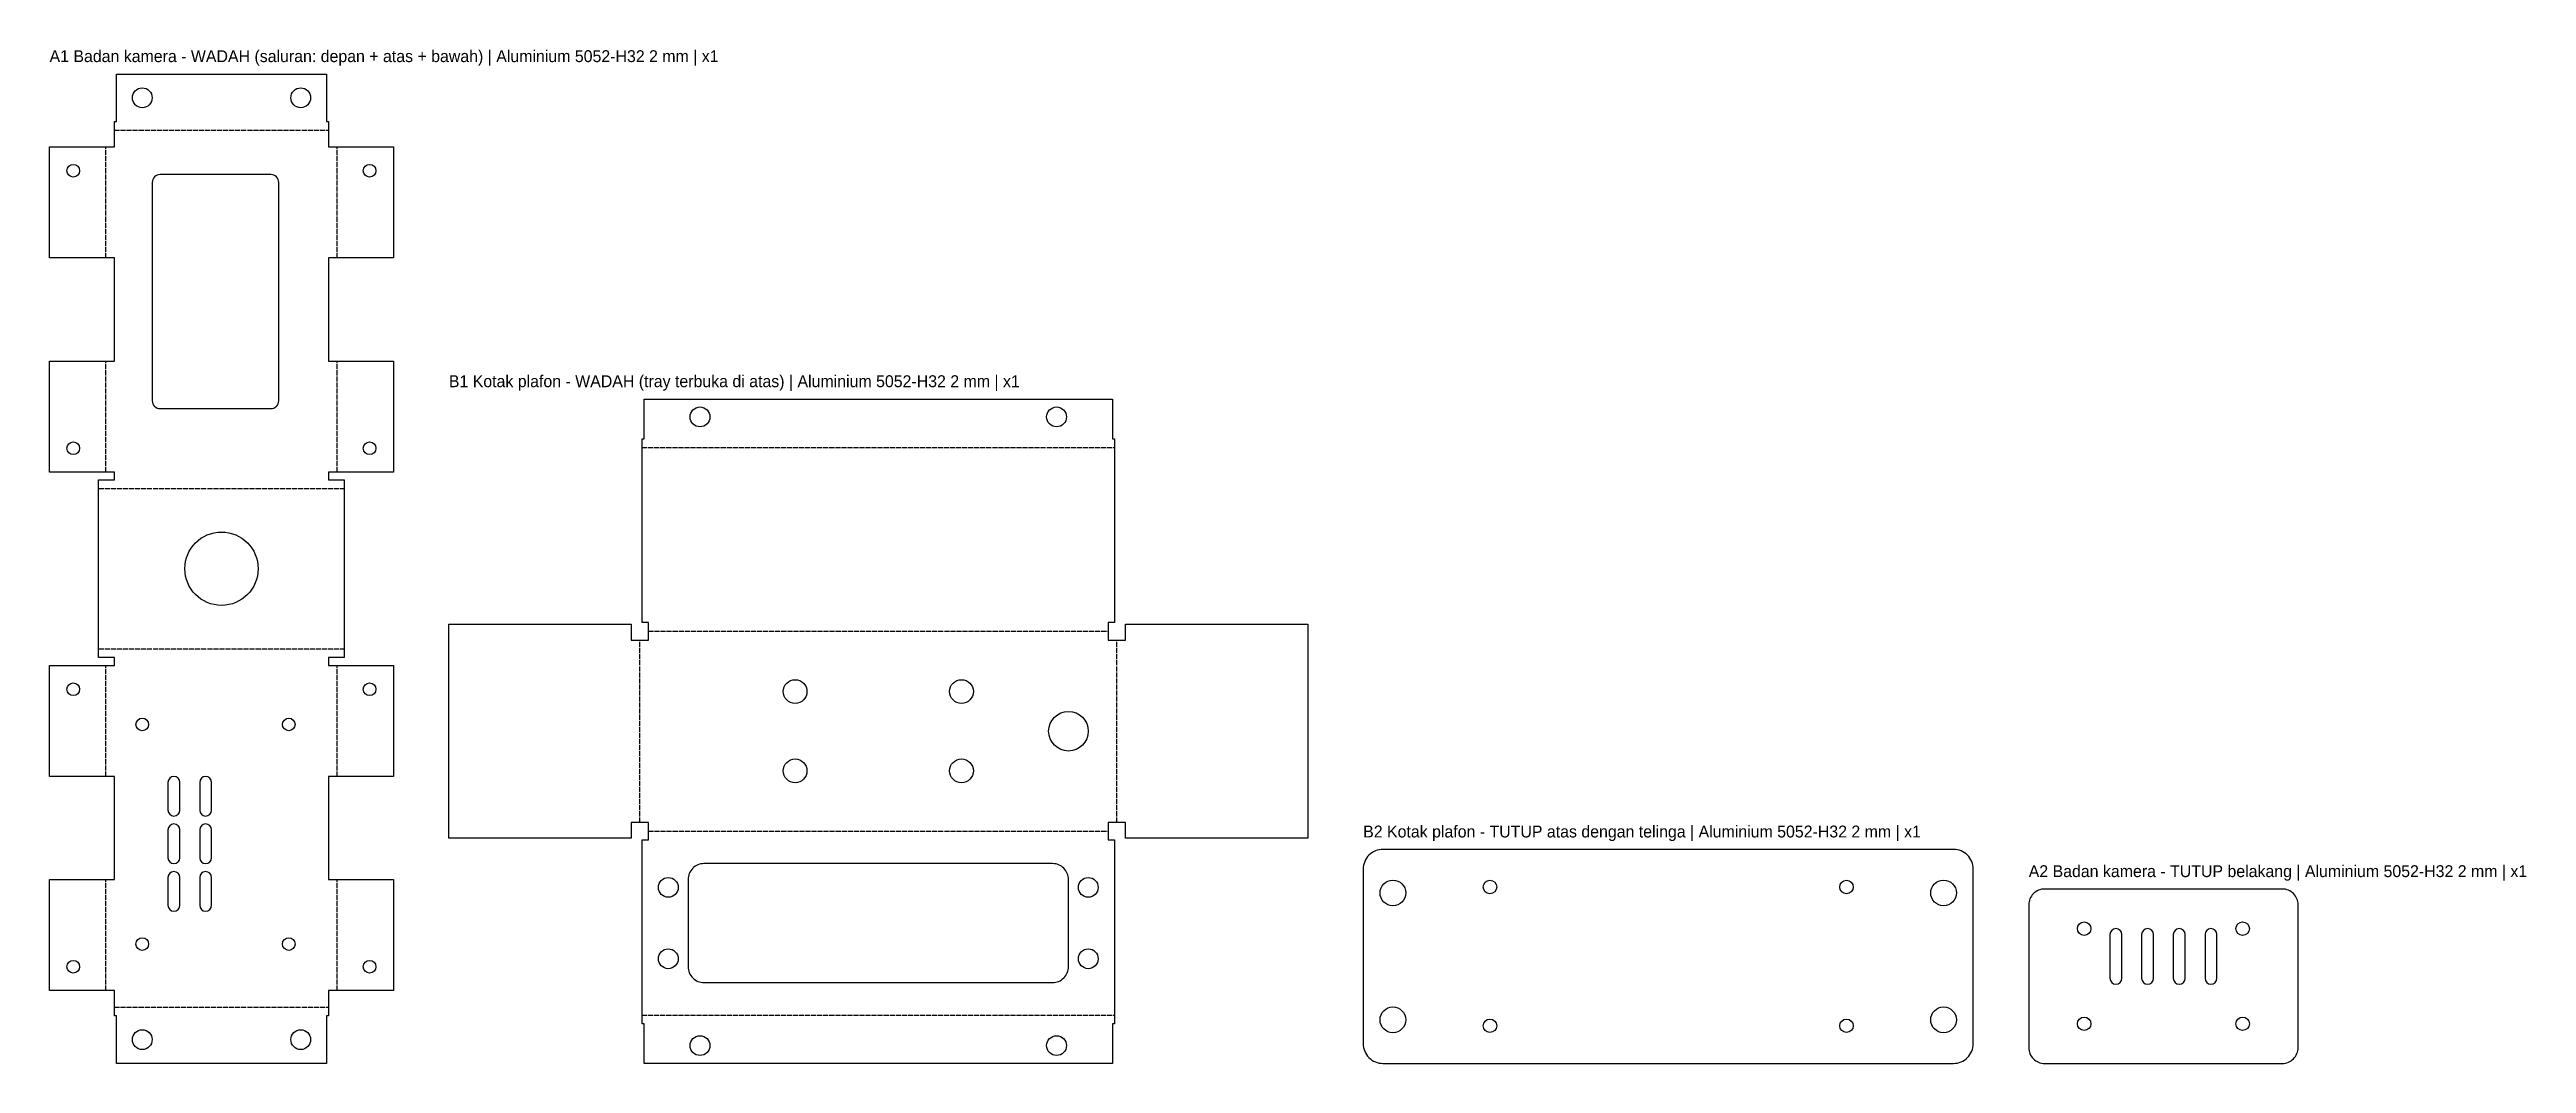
# Model space of a CAD drawing. Header units: millimetres. Extents: x 0 to 625, y 0 to 256.
import ezdxf

# ---------------------------------------------------------------- set-up
doc = ezdxf.new("R2010")
doc.units = ezdxf.units.MM
doc.linetypes.add('DASHED', pattern=[1.524, 1.27, -0.254])
for name, color, linetype in [('BEND', 5, 'DASHED'), ('CUT', 7, 'Continuous'), ('LABEL', 8, 'Continuous')]:
    doc.layers.add(name, color=color, linetype=linetype)

msp = doc.modelspace()

# ---------------------------------------------------------------- linework, layer by layer
at = {"layer": 'BEND', "linetype": 'DASHED'}
for p, q in [((16.4, 235.39), (70.4, 235.39)), ((14.2, 203.19), (14.2, 231.19)), ((72.6, 203.19), (72.6, 231.19)), ((14.2, 149.19), (14.2, 177.19)), ((72.6, 149.19), (72.6, 177.19)), ((149.59, 155.39), (268.79, 155.39)), ((12.4, 145), (74.4, 145)), ((149, 60.8), (149, 106.8)), ((151.19, 109), (267.19, 109)), ((269.39, 60.8), (269.39, 106.8)), ((12.4, 104.6), (74.4, 104.6)), ((14.2, 72.4), (14.2, 100.4)), ((72.6, 72.4), (72.6, 100.4)), ((151.19, 58.6), (267.19, 58.6)), ((14.2, 18.4), (14.2, 46.4)), ((72.6, 18.4), (72.6, 46.4)), ((16.4, 14.2), (70.4, 14.2)), ((149.59, 12.2), (268.79, 12.2))]:
    msp.add_line(p, q, dxfattribs=at)
at = {"layer": 'CUT'}
for points in [[(16.4, 12), (16.4, 18.4), (0, 18.4), (0, 46.4), (16.4, 46.4), (16.4, 72.4), (0, 72.4), (0, 100.4), (16.4, 100.4), (16.4, 102.4), (12.4, 102.4), (12.4, 147.19), (16.4, 147.19), (16.4, 149.19), (0, 149.19), (0, 177.19), (16.4, 177.19), (16.4, 203.19), (0, 203.19), (0, 231.19), (16.4, 231.19), (16.4, 237.59), (16.9, 237.59), (16.9, 249.59), (69.9, 249.59), (69.9, 237.59), (70.4, 237.59), (70.4, 231.19), (86.8, 231.19), (86.8, 203.19), (70.4, 203.19), (70.4, 177.19), (86.8, 177.19), (86.8, 149.19), (70.4, 149.19), (70.4, 147.19), (74.4, 147.19), (74.4, 102.4), (70.4, 102.4), (70.4, 100.4), (86.8, 100.4), (86.8, 72.4), (70.4, 72.4), (70.4, 46.4), (86.8, 46.4), (86.8, 18.4), (70.4, 18.4), (70.4, 12), (69.9, 12), (69.9, 0), (16.9, 0), (16.9, 12)], [(146.8, 106.8), (151.19, 106.8), (151.19, 111.19), (149.59, 111.19), (149.59, 157.59), (150.09, 157.59), (150.09, 167.59), (268.29, 167.59), (268.29, 157.59), (268.79, 157.59), (268.79, 111.19), (267.19, 111.19), (267.19, 106.8), (271.59, 106.8), (271.59, 110.8), (317.59, 110.8), (317.59, 56.8), (271.59, 56.8), (271.59, 60.8), (267.19, 60.8), (267.19, 56.4), (268.79, 56.4), (268.79, 10), (268.29, 10), (268.29, 0), (150.09, 0), (150.09, 10), (149.59, 10), (149.59, 56.4), (151.19, 56.4), (151.19, 60.8), (146.8, 60.8), (146.8, 56.8), (100.8, 56.8), (100.8, 110.8), (146.8, 110.8)]]:
    msp.add_lwpolyline(points, close=True, dxfattribs=at)
for points in [[(27.93, 165.17), (55.87, 165.17, 0.414214), (57.87, 167.17), (57.87, 222.21, 0.414214), (55.87, 224.21), (27.93, 224.21, 0.414214), (25.93, 222.21), (25.93, 167.17, 0.414214)], [(32.9, 63.9), (32.9, 70.9, 1), (29.9, 70.9), (29.9, 63.9, 1)], [(40.9, 63.9), (40.9, 70.9, 1), (37.9, 70.9), (37.9, 63.9, 1)], [(32.9, 51.9), (32.9, 58.9, 1), (29.9, 58.9), (29.9, 51.9, 1)], [(40.9, 51.9), (40.9, 58.9, 1), (37.9, 58.9), (37.9, 51.9, 1)], [(165.19, 20.4), (253.19, 20.4, 0.414214), (257.19, 24.4), (257.19, 46.4, 0.414214), (253.19, 50.4), (165.19, 50.4, 0.414214), (161.19, 46.4), (161.19, 24.4, 0.414214)], [(336.59, 0), (480.59, 0, 0.414214), (485.59, 5), (485.59, 49, 0.414214), (480.59, 54), (336.59, 54, 0.414214), (331.59, 49), (331.59, 5, 0.414214)], [(32.9, 39.9), (32.9, 46.9, 1), (29.9, 46.9), (29.9, 39.9, 1)], [(40.9, 39.9), (40.9, 46.9, 1), (37.9, 46.9), (37.9, 39.9, 1)], [(503.59, 0), (563.59, 0, 0.414214), (567.59, 4), (567.59, 40, 0.414214), (563.59, 44), (503.59, 44, 0.414214), (499.59, 40), (499.59, 4, 0.414214)], [(523.09, 21.5), (523.09, 32.5, 1), (520.09, 32.5), (520.09, 21.5, 1)], [(531.09, 21.5), (531.09, 32.5, 1), (528.09, 32.5), (528.09, 21.5, 1)], [(539.09, 21.5), (539.09, 32.5, 1), (536.09, 32.5), (536.09, 21.5, 1)], [(547.09, 21.5), (547.09, 32.5, 1), (544.09, 32.5), (544.09, 21.5, 1)]]:
    msp.add_lwpolyline(points, format="xyb", close=True, dxfattribs=at)
for centre, radius in [((23.4, 243.59), 2.5), ((63.4, 243.59), 2.5), ((6, 225.19), 1.6), ((80.8, 225.19), 1.6), ((164.19, 163.09), 2.5), ((254.19, 163.09), 2.5), ((6, 155.19), 1.6), ((80.8, 155.19), 1.6), ((43.4, 124.8), 9.25), ((6, 94.4), 1.6), ((80.8, 94.4), 1.6), ((188.19, 93.8), 3), ((230.19, 93.8), 3), ((257.19, 83.8), 5), ((23.4, 85.5), 1.6), ((60.4, 85.5), 1.6), ((188.19, 73.8), 3), ((230.19, 73.8), 3), ((156.19, 44.4), 2.5), ((262.19, 44.4), 2.5), ((339.09, 43), 3.25), ((363.59, 44.5), 1.7), ((453.59, 44.5), 1.7), ((478.09, 43), 3.25), ((23.4, 30.1), 1.6), ((60.4, 30.1), 1.6), ((513.59, 34), 1.7), ((553.59, 34), 1.7), ((6, 24.4), 1.6), ((80.8, 24.4), 1.6), ((156.19, 26.4), 2.5), ((262.19, 26.4), 2.5), ((339.09, 11), 3.25), ((478.09, 11), 3.25), ((23.4, 6), 2.5), ((63.4, 6), 2.5), ((164.19, 4.5), 2.5), ((254.19, 4.5), 2.5), ((363.59, 9.5), 1.7), ((453.59, 9.5), 1.7), ((513.59, 10), 1.7), ((553.59, 10), 1.7)]:
    msp.add_circle(centre, radius, dxfattribs=at)

# ---------------------------------------------------------------- texts
at = {"layer": 'LABEL'}
for s, p in [('A1 Badan kamera - WADAH (saluran: depan + atas + bawah) | Aluminium 5052-H32 2 mm | x1', (0, 252.59)), ('B1 Kotak plafon - WADAH (tray terbuka di atas) | Aluminium 5052-H32 2 mm | x1', (100.8, 170.59)), ('B2 Kotak plafon - TUTUP atas dengan telinga | Aluminium 5052-H32 2 mm | x1', (331.59, 57)), ('A2 Badan kamera - TUTUP belakang | Aluminium 5052-H32 2 mm | x1', (499.59, 47))]:
    msp.add_text(s, height=3, dxfattribs=at).set_placement(p)

doc.saveas('drawing.dxf')
